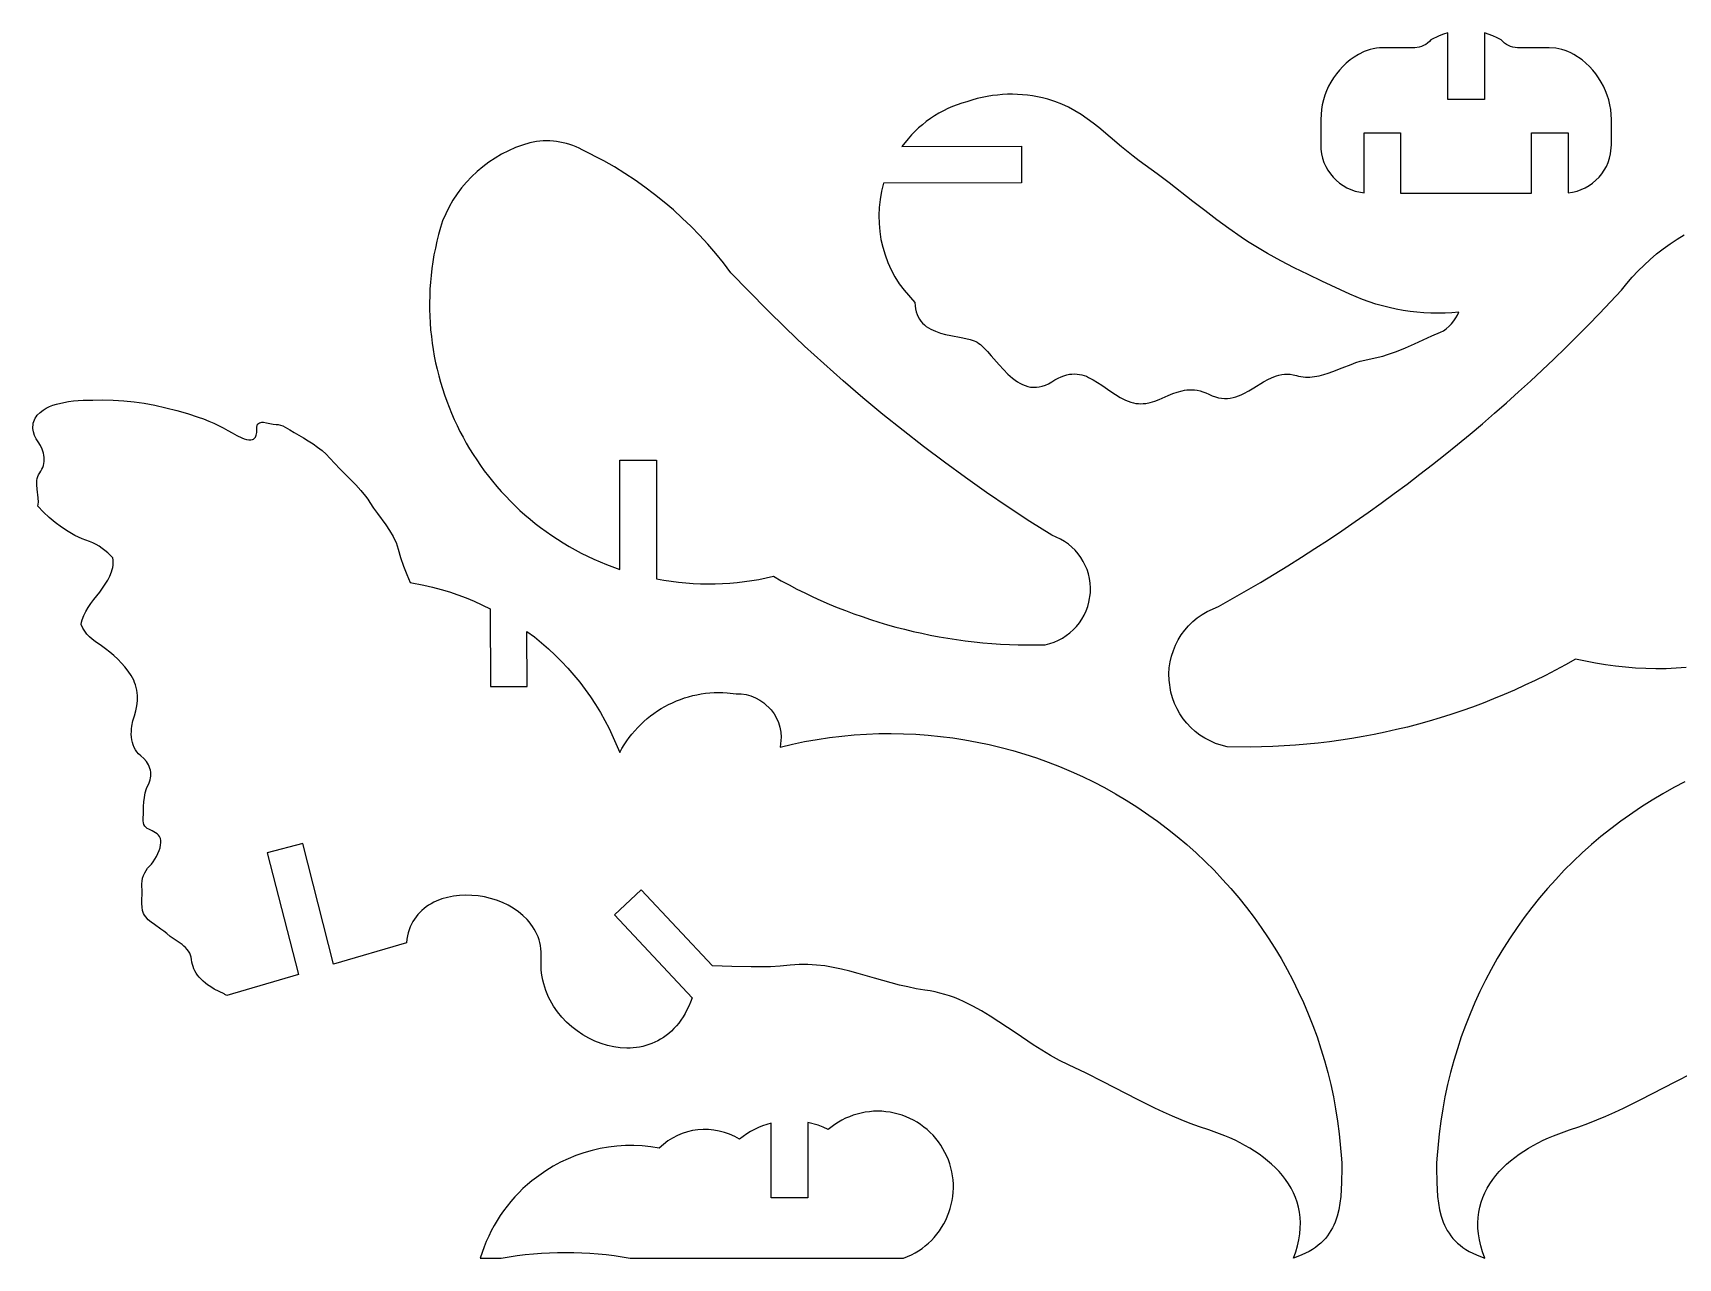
# Model space of a CAD drawing. Extents: x -20.3 to 46.2, y -10.8 to 25.4.
# Drawn here: x -19.84 to 2.79, y 8.14 to 25 of the extents above; entities that cross this region are included whole.
import ezdxf

# ---------------------------------------------------------------- set-up
doc = ezdxf.new("R2010")
doc.units = 0

msp = doc.modelspace()

# ---------------------------------------------------------------- linework, layer by layer
for points in [[(0.125, 24.08), (-0.379, 24.08), (-0.379, 24.998), (-0.439, 24.979), (-0.498, 24.957), (-0.61, 24.901), (-0.632, 24.878), (-0.657, 24.858), (-0.683, 24.84), (-0.711, 24.824), (-0.74, 24.812), (-0.771, 24.802), (-0.834, 24.792), (-1.273, 24.792), (-1.317, 24.791), (-1.361, 24.786), (-1.404, 24.779), (-1.447, 24.769), (-1.488, 24.756), (-1.529, 24.741), (-1.608, 24.701), (-1.667, 24.665), (-1.722, 24.625), (-1.775, 24.581), (-1.824, 24.535), (-1.87, 24.486), (-1.912, 24.434), (-1.951, 24.379), (-1.987, 24.322), (-2.018, 24.263), (-2.046, 24.202), (-2.07, 24.139), (-2.09, 24.075), (-2.106, 24.009), (-2.117, 23.942), (-2.127, 23.805), (-2.127, 23.459), (-2.124, 23.396), (-2.116, 23.334), (-2.101, 23.274), (-2.082, 23.216), (-2.057, 23.161), (-2.028, 23.109), (-1.994, 23.059), (-1.956, 23.013), (-1.914, 22.97), (-1.869, 22.932), (-1.82, 22.897), (-1.767, 22.867), (-1.712, 22.841), (-1.654, 22.821), (-1.531, 22.796), (-1.531, 23.624), (-1.027, 23.624), (-1.027, 22.792), (0.773, 22.792), (0.773, 23.624), (1.277, 23.624), (1.277, 22.796), (1.339, 22.806), (1.4, 22.821), (1.458, 22.841), (1.513, 22.867), (1.565, 22.897), (1.614, 22.932), (1.66, 22.97), (1.702, 23.013), (1.74, 23.059), (1.773, 23.109), (1.803, 23.161), (1.827, 23.216), (1.847, 23.274), (1.861, 23.334), (1.873, 23.459), (1.873, 23.805), (1.87, 23.874), (1.863, 23.942), (1.851, 24.009), (1.835, 24.075), (1.816, 24.139), (1.792, 24.202), (1.764, 24.263), (1.732, 24.322), (1.697, 24.379), (1.658, 24.434), (1.615, 24.486), (1.569, 24.535), (1.52, 24.581), (1.468, 24.625), (1.354, 24.701), (1.315, 24.722), (1.275, 24.741), (1.234, 24.756), (1.192, 24.769), (1.149, 24.779), (1.106, 24.786), (1.018, 24.792), (0.579, 24.792), (0.547, 24.796), (0.516, 24.802), (0.486, 24.812), (0.456, 24.824), (0.428, 24.84), (0.402, 24.858), (0.355, 24.901), (0.3, 24.931), (0.243, 24.957), (0.125, 24.998), (0.125, 24.08)], [(-7.892, 23.433), (-6.245, 23.439), (-6.243, 22.935), (-8.14, 22.928), (-8.168, 22.818), (-8.189, 22.707), (-8.201, 22.596), (-8.206, 22.485), (-8.204, 22.374), (-8.194, 22.264), (-8.177, 22.156), (-8.152, 22.048), (-8.121, 21.943), (-8.082, 21.84), (-8.037, 21.739), (-7.985, 21.641), (-7.926, 21.547), (-7.86, 21.457), (-7.709, 21.288), (-7.707, 21.242), (-7.702, 21.199), (-7.693, 21.16), (-7.681, 21.123), (-7.666, 21.089), (-7.648, 21.058), (-7.628, 21.03), (-7.605, 21.004), (-7.58, 20.98), (-7.553, 20.959), (-7.524, 20.94), (-7.493, 20.922), (-7.461, 20.906), (-7.428, 20.892), (-7.359, 20.868), (-7.288, 20.848), (-7.215, 20.832), (-7.075, 20.805), (-7.009, 20.792), (-6.949, 20.777), (-6.897, 20.761), (-6.873, 20.751), (-6.853, 20.741), (-6.831, 20.726), (-6.808, 20.709), (-6.761, 20.666), (-6.712, 20.615), (-6.661, 20.556), (-6.551, 20.428), (-6.493, 20.364), (-6.431, 20.303), (-6.367, 20.246), (-6.333, 20.221), (-6.299, 20.197), (-6.265, 20.177), (-6.229, 20.159), (-6.193, 20.144), (-6.156, 20.132), (-6.118, 20.124), (-6.079, 20.121), (-6.039, 20.121), (-5.999, 20.126), (-5.957, 20.136), (-5.915, 20.151), (-5.872, 20.171), (-5.828, 20.197), (-5.784, 20.225), (-5.741, 20.248), (-5.7, 20.266), (-5.661, 20.281), (-5.622, 20.293), (-5.585, 20.3), (-5.549, 20.304), (-5.514, 20.306), (-5.48, 20.304), (-5.446, 20.299), (-5.414, 20.292), (-5.382, 20.283), (-5.351, 20.272), (-5.32, 20.258), (-5.259, 20.226), (-5.199, 20.189), (-5.139, 20.149), (-5.016, 20.063), (-4.952, 20.021), (-4.885, 19.981), (-4.814, 19.946), (-4.777, 19.931), (-4.739, 19.917), (-4.703, 19.907), (-4.669, 19.9), (-4.634, 19.896), (-4.601, 19.895), (-4.568, 19.896), (-4.535, 19.899), (-4.472, 19.912), (-4.409, 19.931), (-4.348, 19.955), (-4.225, 20.008), (-4.163, 20.034), (-4.1, 20.056), (-4.035, 20.074), (-4.001, 20.081), (-3.968, 20.085), (-3.933, 20.088), (-3.898, 20.088), (-3.862, 20.086), (-3.825, 20.08), (-3.787, 20.072), (-3.748, 20.06), (-3.708, 20.045), (-3.667, 20.026), (-3.621, 20.005), (-3.576, 19.989), (-3.533, 19.977), (-3.491, 19.97), (-3.45, 19.967), (-3.41, 19.968), (-3.371, 19.972), (-3.333, 19.98), (-3.295, 19.99), (-3.259, 20.002), (-3.223, 20.017), (-3.187, 20.034), (-3.118, 20.071), (-3.049, 20.113), (-2.913, 20.197), (-2.844, 20.235), (-2.773, 20.267), (-2.737, 20.28), (-2.701, 20.29), (-2.663, 20.298), (-2.625, 20.302), (-2.586, 20.304), (-2.546, 20.301), (-2.505, 20.294), (-2.462, 20.284), (-2.431, 20.275), (-2.4, 20.269), (-2.338, 20.262), (-2.275, 20.262), (-2.213, 20.269), (-2.149, 20.281), (-2.086, 20.297), (-2.023, 20.316), (-1.96, 20.339), (-1.833, 20.388), (-1.707, 20.437), (-1.645, 20.46), (-1.582, 20.479), (-1.52, 20.496), (-1.459, 20.508), (-1.397, 20.52), (-1.335, 20.534), (-1.272, 20.551), (-1.21, 20.571), (-1.085, 20.615), (-0.961, 20.666), (-0.837, 20.72), (-0.716, 20.775), (-0.596, 20.829), (-0.479, 20.88), (-0.438, 20.9), (-0.399, 20.927), (-0.362, 20.96), (-0.327, 20.996), (-0.296, 21.035), (-0.268, 21.075), (-0.244, 21.115), (-0.225, 21.155), (-0.321, 21.146), (-0.417, 21.141), (-0.514, 21.139), (-0.61, 21.141), (-0.706, 21.145), (-0.803, 21.153), (-0.898, 21.164), (-0.994, 21.179), (-1.089, 21.196), (-1.183, 21.217), (-1.276, 21.24), (-1.369, 21.267), (-1.461, 21.296), (-1.551, 21.329), (-1.64, 21.365), (-1.728, 21.403), (-2.111, 21.58), (-2.301, 21.671), (-2.49, 21.764), (-2.676, 21.862), (-2.861, 21.964), (-3.042, 22.071), (-3.132, 22.127), (-3.22, 22.185), (-3.391, 22.304), (-3.558, 22.427), (-3.722, 22.552), (-3.885, 22.68), (-4.211, 22.935), (-4.376, 23.059), (-4.543, 23.179), (-4.626, 23.239), (-4.707, 23.302), (-4.866, 23.432), (-5.022, 23.564), (-5.178, 23.694), (-5.258, 23.757), (-5.34, 23.817), (-5.423, 23.873), (-5.508, 23.926), (-5.597, 23.974), (-5.688, 24.017), (-5.783, 24.054), (-5.883, 24.085), (-5.953, 24.103), (-6.022, 24.118), (-6.092, 24.13), (-6.161, 24.14), (-6.23, 24.147), (-6.299, 24.152), (-6.368, 24.154), (-6.436, 24.153), (-6.505, 24.149), (-6.575, 24.143), (-6.644, 24.135), (-6.714, 24.123), (-6.784, 24.109), (-6.854, 24.093), (-6.925, 24.073), (-6.996, 24.051), (-7.063, 24.031), (-7.129, 24.009), (-7.194, 23.984), (-7.257, 23.956), (-7.319, 23.925), (-7.38, 23.892), (-7.439, 23.856), (-7.497, 23.818), (-7.553, 23.778), (-7.607, 23.735), (-7.659, 23.69), (-7.71, 23.643), (-7.758, 23.594), (-7.805, 23.542), (-7.892, 23.433)], [(-11.768, 19.117), (-11.264, 19.117), (-11.264, 17.484), (-11.164, 17.466), (-11.063, 17.451), (-10.963, 17.439), (-10.862, 17.429), (-10.761, 17.422), (-10.66, 17.418), (-10.559, 17.416), (-10.458, 17.417), (-10.358, 17.42), (-10.257, 17.427), (-10.156, 17.436), (-10.056, 17.447), (-9.955, 17.461), (-9.856, 17.478), (-9.657, 17.52), (-9.55, 17.46), (-9.442, 17.401), (-9.334, 17.345), (-9.224, 17.291), (-9.114, 17.238), (-9.003, 17.188), (-8.891, 17.139), (-8.778, 17.092), (-8.665, 17.048), (-8.551, 17.005), (-8.436, 16.965), (-8.321, 16.926), (-8.205, 16.889), (-8.088, 16.854), (-7.971, 16.822), (-7.854, 16.791), (-7.736, 16.762), (-7.617, 16.736), (-7.498, 16.711), (-7.378, 16.689), (-7.258, 16.668), (-7.138, 16.65), (-7.017, 16.633), (-6.896, 16.619), (-6.775, 16.606), (-6.654, 16.596), (-6.532, 16.588), (-6.41, 16.582), (-6.288, 16.578), (-6.165, 16.576), (-5.92, 16.579), (-5.856, 16.595), (-5.795, 16.615), (-5.736, 16.641), (-5.68, 16.671), (-5.627, 16.705), (-5.577, 16.744), (-5.53, 16.786), (-5.487, 16.831), (-5.447, 16.88), (-5.412, 16.932), (-5.381, 16.987), (-5.354, 17.045), (-5.332, 17.104), (-5.315, 17.166), (-5.296, 17.295), (-5.295, 17.361), (-5.299, 17.426), (-5.308, 17.489), (-5.323, 17.552), (-5.342, 17.612), (-5.366, 17.67), (-5.394, 17.726), (-5.427, 17.78), (-5.464, 17.83), (-5.506, 17.878), (-5.55, 17.922), (-5.599, 17.963), (-5.651, 18), (-5.706, 18.032), (-5.826, 18.084), (-6.128, 18.276), (-6.428, 18.472), (-6.723, 18.674), (-7.016, 18.88), (-7.305, 19.09), (-7.59, 19.305), (-7.872, 19.525), (-8.151, 19.749), (-8.426, 19.977), (-8.697, 20.21), (-8.964, 20.447), (-9.228, 20.689), (-9.488, 20.935), (-9.744, 21.185), (-10.243, 21.697), (-10.345, 21.832), (-10.45, 21.962), (-10.56, 22.089), (-10.673, 22.213), (-10.79, 22.333), (-10.91, 22.449), (-11.033, 22.562), (-11.161, 22.67), (-11.291, 22.775), (-11.424, 22.876), (-11.561, 22.972), (-11.701, 23.065), (-11.843, 23.153), (-11.988, 23.236), (-12.287, 23.391), (-12.329, 23.412), (-12.371, 23.431), (-12.415, 23.448), (-12.459, 23.463), (-12.503, 23.476), (-12.548, 23.487), (-12.593, 23.496), (-12.639, 23.503), (-12.684, 23.508), (-12.731, 23.511), (-12.777, 23.512), (-12.823, 23.511), (-12.869, 23.508), (-12.915, 23.503), (-13.007, 23.487), (-13.109, 23.455), (-13.207, 23.419), (-13.303, 23.376), (-13.396, 23.329), (-13.486, 23.276), (-13.572, 23.219), (-13.655, 23.157), (-13.734, 23.09), (-13.81, 23.019), (-13.881, 22.943), (-13.948, 22.864), (-14.01, 22.781), (-14.067, 22.694), (-14.12, 22.603), (-14.21, 22.412), (-14.238, 22.318), (-14.264, 22.224), (-14.287, 22.13), (-14.308, 22.036), (-14.327, 21.942), (-14.342, 21.848), (-14.356, 21.754), (-14.367, 21.66), (-14.376, 21.566), (-14.382, 21.472), (-14.386, 21.378), (-14.388, 21.285), (-14.388, 21.192), (-14.385, 21.099), (-14.38, 21.006), (-14.373, 20.914), (-14.363, 20.822), (-14.352, 20.73), (-14.338, 20.639), (-14.322, 20.549), (-14.304, 20.459), (-14.284, 20.369), (-14.261, 20.281), (-14.237, 20.192), (-14.21, 20.105), (-14.182, 20.018), (-14.151, 19.932), (-14.119, 19.847), (-14.084, 19.763), (-14.048, 19.679), (-14.009, 19.596), (-13.969, 19.515), (-13.927, 19.434), (-13.882, 19.354), (-13.836, 19.276), (-13.788, 19.198), (-13.739, 19.122), (-13.687, 19.046), (-13.634, 18.972), (-13.578, 18.9), (-13.522, 18.828), (-13.463, 18.758), (-13.402, 18.689), (-13.34, 18.621), (-13.276, 18.555), (-13.211, 18.49), (-13.144, 18.427), (-13.075, 18.365), (-13.005, 18.305), (-12.933, 18.247), (-12.859, 18.19), (-12.784, 18.135), (-12.707, 18.081), (-12.629, 18.029), (-12.549, 17.979), (-12.468, 17.931), (-12.386, 17.885), (-12.302, 17.84), (-12.216, 17.798), (-12.129, 17.757), (-12.041, 17.719), (-11.951, 17.682), (-11.768, 17.616), (-11.768, 19.117)], [(-15.707, 12.183), (-16.133, 13.842), (-16.621, 13.717), (-16.191, 12.04), (-17.175, 11.75), (-17.202, 11.767), (-17.215, 11.773), (-17.283, 11.805), (-17.349, 11.841), (-17.396, 11.869), (-17.441, 11.899), (-17.472, 11.923), (-17.503, 11.949), (-17.531, 11.976), (-17.558, 12.005), (-17.579, 12.032), (-17.598, 12.059), (-17.615, 12.089), (-17.629, 12.119), (-17.641, 12.149), (-17.65, 12.179), (-17.657, 12.212), (-17.661, 12.245), (-17.666, 12.278), (-17.675, 12.308), (-17.688, 12.336), (-17.704, 12.363), (-17.723, 12.387), (-17.745, 12.41), (-17.768, 12.432), (-17.793, 12.452), (-17.846, 12.491), (-17.901, 12.528), (-17.955, 12.565), (-18.003, 12.603), (-18.043, 12.636), (-18.086, 12.666), (-18.174, 12.728), (-18.218, 12.76), (-18.258, 12.795), (-18.293, 12.834), (-18.309, 12.856), (-18.323, 12.878), (-18.336, 12.923), (-18.342, 12.969), (-18.344, 13.016), (-18.344, 13.063), (-18.34, 13.157), (-18.34, 13.204), (-18.344, 13.25), (-18.346, 13.289), (-18.343, 13.327), (-18.335, 13.366), (-18.323, 13.404), (-18.307, 13.44), (-18.288, 13.474), (-18.266, 13.505), (-18.242, 13.532), (-18.215, 13.561), (-18.19, 13.593), (-18.166, 13.628), (-18.144, 13.666), (-18.125, 13.705), (-18.109, 13.745), (-18.096, 13.785), (-18.088, 13.827), (-18.085, 13.852), (-18.085, 13.886), (-18.091, 13.914), (-18.101, 13.938), (-18.116, 13.959), (-18.135, 13.976), (-18.156, 13.991), (-18.202, 14.016), (-18.25, 14.039), (-18.271, 14.052), (-18.29, 14.067), (-18.306, 14.084), (-18.318, 14.104), (-18.325, 14.128), (-18.327, 14.156), (-18.323, 14.289), (-18.321, 14.353), (-18.318, 14.416), (-18.311, 14.478), (-18.298, 14.539), (-18.28, 14.601), (-18.267, 14.632), (-18.252, 14.663), (-18.24, 14.69), (-18.231, 14.718), (-18.225, 14.745), (-18.221, 14.772), (-18.221, 14.799), (-18.223, 14.825), (-18.227, 14.851), (-18.234, 14.877), (-18.244, 14.901), (-18.255, 14.926), (-18.268, 14.949), (-18.284, 14.971), (-18.32, 15.013), (-18.362, 15.051), (-18.39, 15.076), (-18.414, 15.103), (-18.434, 15.133), (-18.451, 15.165), (-18.465, 15.199), (-18.476, 15.234), (-18.483, 15.271), (-18.488, 15.308), (-18.491, 15.346), (-18.49, 15.384), (-18.488, 15.422), (-18.483, 15.46), (-18.469, 15.533), (-18.447, 15.601), (-18.427, 15.667), (-18.413, 15.736), (-18.406, 15.808), (-18.407, 15.881), (-18.411, 15.918), (-18.416, 15.954), (-18.423, 15.99), (-18.433, 16.025), (-18.445, 16.059), (-18.458, 16.093), (-18.475, 16.125), (-18.493, 16.156), (-18.534, 16.215), (-18.579, 16.273), (-18.627, 16.327), (-18.677, 16.379), (-18.731, 16.429), (-18.786, 16.476), (-18.844, 16.52), (-18.903, 16.562), (-18.987, 16.621), (-19.028, 16.653), (-19.066, 16.686), (-19.101, 16.723), (-19.132, 16.764), (-19.159, 16.808), (-19.181, 16.858), (-19.175, 16.889), (-19.167, 16.92), (-19.145, 16.979), (-19.117, 17.036), (-19.084, 17.091), (-19.047, 17.146), (-19.008, 17.199), (-18.926, 17.304), (-18.886, 17.357), (-18.849, 17.411), (-18.815, 17.466), (-18.786, 17.523), (-18.763, 17.582), (-18.754, 17.612), (-18.747, 17.643), (-18.742, 17.675), (-18.74, 17.707), (-18.74, 17.74), (-18.743, 17.774), (-18.815, 17.843), (-18.853, 17.875), (-18.892, 17.905), (-18.933, 17.933), (-18.976, 17.958), (-19.02, 17.979), (-19.066, 17.997), (-19.118, 18.016), (-19.168, 18.036), (-19.266, 18.083), (-19.361, 18.136), (-19.452, 18.195), (-19.539, 18.26), (-19.621, 18.33), (-19.7, 18.405), (-19.775, 18.485), (-19.771, 18.513), (-19.769, 18.541), (-19.771, 18.6), (-19.786, 18.721), (-19.791, 18.781), (-19.791, 18.81), (-19.789, 18.839), (-19.784, 18.866), (-19.777, 18.893), (-19.766, 18.918), (-19.751, 18.942), (-19.734, 18.967), (-19.721, 18.993), (-19.71, 19.019), (-19.701, 19.046), (-19.695, 19.073), (-19.692, 19.101), (-19.691, 19.129), (-19.692, 19.157), (-19.695, 19.185), (-19.7, 19.213), (-19.708, 19.24), (-19.717, 19.268), (-19.742, 19.321), (-19.773, 19.371), (-19.801, 19.414), (-19.822, 19.46), (-19.837, 19.507), (-19.844, 19.555), (-19.845, 19.578), (-19.843, 19.602), (-19.84, 19.626), (-19.834, 19.649), (-19.825, 19.672), (-19.814, 19.694), (-19.8, 19.716), (-19.784, 19.737), (-19.746, 19.775), (-19.705, 19.808), (-19.662, 19.834), (-19.617, 19.856), (-19.57, 19.873), (-19.521, 19.888), (-19.421, 19.912), (-19.354, 19.924), (-19.287, 19.933), (-19.22, 19.94), (-19.153, 19.943), (-19.019, 19.946), (-18.886, 19.947), (-18.742, 19.945), (-18.596, 19.937), (-18.452, 19.923), (-18.382, 19.913), (-18.313, 19.901), (-18.166, 19.873), (-18.017, 19.84), (-17.866, 19.802), (-17.716, 19.76), (-17.569, 19.712), (-17.497, 19.685), (-17.426, 19.657), (-17.357, 19.628), (-17.29, 19.596), (-17.225, 19.563), (-17.162, 19.528), (-17.104, 19.494), (-17.039, 19.458), (-16.971, 19.426), (-16.938, 19.413), (-16.905, 19.404), (-16.875, 19.399), (-16.847, 19.398), (-16.822, 19.404), (-16.811, 19.409), (-16.801, 19.416), (-16.792, 19.424), (-16.784, 19.435), (-16.777, 19.447), (-16.772, 19.462), (-16.765, 19.498), (-16.765, 19.543), (-16.765, 19.572), (-16.76, 19.594), (-16.753, 19.612), (-16.742, 19.625), (-16.728, 19.633), (-16.711, 19.638), (-16.693, 19.64), (-16.673, 19.639), (-16.63, 19.633), (-16.584, 19.623), (-16.54, 19.615), (-16.5, 19.611), (-16.469, 19.609), (-16.437, 19.601), (-16.404, 19.589), (-16.372, 19.573), (-16.309, 19.537), (-16.25, 19.5), (-16.122, 19.424), (-16.056, 19.385), (-15.991, 19.343), (-15.927, 19.299), (-15.867, 19.252), (-15.811, 19.202), (-15.76, 19.147), (-15.693, 19.071), (-15.622, 18.997), (-15.474, 18.852), (-15.401, 18.778), (-15.332, 18.702), (-15.268, 18.622), (-15.239, 18.581), (-15.211, 18.538), (-15.16, 18.46), (-15.105, 18.383), (-14.991, 18.229), (-14.937, 18.15), (-14.889, 18.069), (-14.868, 18.027), (-14.849, 17.984), (-14.833, 17.94), (-14.82, 17.895), (-14.786, 17.777), (-14.746, 17.661), (-14.701, 17.547), (-14.653, 17.434), (-14.465, 17.399), (-14.347, 17.371), (-14.229, 17.34), (-14.113, 17.305), (-13.998, 17.266), (-13.884, 17.223), (-13.772, 17.177), (-13.552, 17.073), (-13.55, 16.004), (-13.046, 16.005), (-13.048, 16.762), (-12.946, 16.686), (-12.848, 16.606), (-12.753, 16.523), (-12.66, 16.436), (-12.571, 16.347), (-12.485, 16.255), (-12.402, 16.16), (-12.322, 16.063), (-12.246, 15.963), (-12.173, 15.86), (-12.103, 15.755), (-12.037, 15.647), (-11.975, 15.538), (-11.916, 15.426), (-11.771, 15.097), (-11.741, 15.151), (-11.709, 15.203), (-11.675, 15.254), (-11.64, 15.303), (-11.603, 15.35), (-11.564, 15.396), (-11.524, 15.44), (-11.482, 15.483), (-11.438, 15.523), (-11.394, 15.562), (-11.347, 15.599), (-11.3, 15.634), (-11.251, 15.667), (-11.201, 15.699), (-11.15, 15.728), (-11.098, 15.756), (-11.045, 15.781), (-10.991, 15.805), (-10.936, 15.826), (-10.881, 15.846), (-10.824, 15.863), (-10.767, 15.878), (-10.709, 15.891), (-10.651, 15.902), (-10.592, 15.91), (-10.532, 15.916), (-10.472, 15.92), (-10.412, 15.922), (-10.352, 15.921), (-10.291, 15.918), (-10.169, 15.904), (-10.1, 15.902), (-10.032, 15.892), (-9.966, 15.875), (-9.903, 15.85), (-9.843, 15.818), (-9.787, 15.78), (-9.688, 15.685), (-9.647, 15.629), (-9.613, 15.569), (-9.587, 15.507), (-9.567, 15.442), (-9.555, 15.375), (-9.551, 15.307), (-9.565, 15.171), (-9.396, 15.21), (-9.227, 15.245), (-9.057, 15.275), (-8.887, 15.301), (-8.717, 15.321), (-8.547, 15.337), (-8.376, 15.349), (-8.206, 15.355), (-8.036, 15.357), (-7.866, 15.354), (-7.696, 15.347), (-7.527, 15.335), (-7.358, 15.318), (-7.19, 15.297), (-7.022, 15.271), (-6.855, 15.24), (-6.69, 15.206), (-6.525, 15.166), (-6.361, 15.122), (-6.198, 15.074), (-6.037, 15.021), (-5.877, 14.964), (-5.719, 14.902), (-5.562, 14.836), (-5.406, 14.766), (-5.253, 14.691), (-5.101, 14.612), (-4.951, 14.528), (-4.803, 14.441), (-4.658, 14.348), (-4.373, 14.152), (-4.235, 14.047), (-4.1, 13.939), (-3.968, 13.828), (-3.84, 13.713), (-3.716, 13.596), (-3.595, 13.475), (-3.477, 13.35), (-3.364, 13.223), (-3.253, 13.094), (-3.147, 12.961), (-3.044, 12.826), (-2.946, 12.688), (-2.851, 12.547), (-2.76, 12.404), (-2.673, 12.259), (-2.59, 12.111), (-2.51, 11.961), (-2.436, 11.809), (-2.365, 11.655), (-2.298, 11.499), (-2.236, 11.341), (-2.178, 11.181), (-2.124, 11.02), (-2.075, 10.857), (-2.03, 10.692), (-1.989, 10.527), (-1.953, 10.359), (-1.922, 10.191), (-1.895, 10.021), (-1.873, 9.85), (-1.843, 9.505), (-1.838, 9.443), (-1.836, 9.38), (-1.84, 9.178), (-1.845, 9.08), (-1.852, 8.985), (-1.863, 8.892), (-1.879, 8.802), (-1.901, 8.716), (-1.914, 8.674), (-1.929, 8.633), (-1.946, 8.593), (-1.965, 8.554), (-1.986, 8.516), (-2.009, 8.48), (-2.034, 8.444), (-2.062, 8.41), (-2.093, 8.376), (-2.126, 8.344), (-2.162, 8.314), (-2.201, 8.284), (-2.242, 8.256), (-2.287, 8.23), (-2.335, 8.205), (-2.387, 8.181), (-2.442, 8.159), (-2.5, 8.138), (-2.47, 8.224), (-2.445, 8.308), (-2.427, 8.39), (-2.414, 8.471), (-2.408, 8.549), (-2.406, 8.625), (-2.41, 8.698), (-2.42, 8.77), (-2.434, 8.84), (-2.452, 8.908), (-2.476, 8.974), (-2.503, 9.038), (-2.535, 9.1), (-2.571, 9.16), (-2.61, 9.218), (-2.654, 9.274), (-2.7, 9.328), (-2.75, 9.38), (-2.802, 9.43), (-2.857, 9.478), (-2.915, 9.524), (-2.976, 9.568), (-3.038, 9.61), (-3.103, 9.65), (-3.169, 9.688), (-3.237, 9.724), (-3.306, 9.759), (-3.377, 9.791), (-3.448, 9.822), (-3.521, 9.85), (-3.667, 9.901), (-3.795, 9.944), (-3.921, 9.991), (-4.045, 10.04), (-4.168, 10.093), (-4.289, 10.147), (-4.41, 10.203), (-4.647, 10.32), (-5.119, 10.562), (-5.356, 10.682), (-5.595, 10.796), (-5.721, 10.858), (-5.844, 10.925), (-5.965, 10.998), (-6.084, 11.074), (-6.319, 11.233), (-6.554, 11.391), (-6.673, 11.467), (-6.793, 11.539), (-6.915, 11.607), (-7.04, 11.668), (-7.103, 11.696), (-7.167, 11.722), (-7.232, 11.746), (-7.298, 11.767), (-7.365, 11.786), (-7.433, 11.803), (-7.502, 11.816), (-7.573, 11.827), (-7.692, 11.845), (-7.809, 11.869), (-7.924, 11.896), (-8.039, 11.926), (-8.266, 11.991), (-8.492, 12.056), (-8.605, 12.087), (-8.718, 12.114), (-8.833, 12.138), (-8.948, 12.158), (-9.065, 12.171), (-9.183, 12.178), (-9.243, 12.179), (-9.303, 12.177), (-9.364, 12.174), (-9.425, 12.168), (-9.562, 12.155), (-9.697, 12.148), (-9.832, 12.144), (-9.965, 12.144), (-10.23, 12.15), (-10.494, 12.159), (-11.474, 13.207), (-11.842, 12.864), (-10.774, 11.721), (-10.799, 11.662), (-10.822, 11.607), (-10.846, 11.555), (-10.872, 11.505), (-10.9, 11.458), (-10.929, 11.414), (-10.96, 11.372), (-10.992, 11.333), (-11.025, 11.297), (-11.059, 11.263), (-11.095, 11.231), (-11.132, 11.202), (-11.169, 11.175), (-11.208, 11.151), (-11.247, 11.128), (-11.287, 11.109), (-11.328, 11.091), (-11.37, 11.076), (-11.412, 11.063), (-11.455, 11.052), (-11.498, 11.043), (-11.541, 11.036), (-11.585, 11.032), (-11.629, 11.029), (-11.674, 11.029), (-11.763, 11.033), (-11.852, 11.045), (-11.941, 11.065), (-12.028, 11.092), (-12.114, 11.125), (-12.198, 11.165), (-12.279, 11.211), (-12.357, 11.264), (-12.431, 11.322), (-12.502, 11.385), (-12.567, 11.454), (-12.627, 11.527), (-12.681, 11.606), (-12.729, 11.688), (-12.75, 11.731), (-12.77, 11.775), (-12.787, 11.82), (-12.803, 11.866), (-12.817, 11.913), (-12.829, 11.961), (-12.838, 12.009), (-12.846, 12.058), (-12.851, 12.108), (-12.854, 12.159), (-12.854, 12.211), (-12.852, 12.263), (-12.85, 12.308), (-12.852, 12.352), (-12.855, 12.396), (-12.862, 12.438), (-12.87, 12.479), (-12.881, 12.518), (-12.895, 12.557), (-12.91, 12.595), (-12.928, 12.631), (-12.947, 12.666), (-12.969, 12.701), (-12.992, 12.733), (-13.017, 12.765), (-13.044, 12.796), (-13.102, 12.853), (-13.166, 12.905), (-13.235, 12.952), (-13.308, 12.994), (-13.386, 13.031), (-13.466, 13.062), (-13.549, 13.088), (-13.633, 13.108), (-13.719, 13.122), (-13.805, 13.13), (-13.891, 13.132), (-13.976, 13.129), (-14.06, 13.119), (-14.141, 13.102), (-14.22, 13.08), (-14.295, 13.051), (-14.331, 13.034), (-14.366, 13.015), (-14.4, 12.994), (-14.432, 12.972), (-14.463, 12.949), (-14.493, 12.923), (-14.521, 12.896), (-14.548, 12.867), (-14.572, 12.836), (-14.595, 12.804), (-14.617, 12.769), (-14.636, 12.733), (-14.653, 12.695), (-14.668, 12.656), (-14.681, 12.614), (-14.692, 12.571), (-14.7, 12.525), (-14.706, 12.478), (-15.707, 12.183)], [(-9.687, 8.969), (-9.687, 9.995), (-9.747, 9.978), (-9.805, 9.958), (-9.862, 9.935), (-9.917, 9.908), (-9.971, 9.879), (-10.023, 9.847), (-10.122, 9.773), (-10.189, 9.811), (-10.259, 9.843), (-10.329, 9.868), (-10.402, 9.887), (-10.475, 9.9), (-10.548, 9.907), (-10.622, 9.908), (-10.695, 9.903), (-10.768, 9.892), (-10.84, 9.876), (-10.91, 9.853), (-10.978, 9.824), (-11.045, 9.79), (-11.109, 9.75), (-11.227, 9.653), (-11.344, 9.671), (-11.461, 9.683), (-11.578, 9.688), (-11.694, 9.686), (-11.81, 9.679), (-11.925, 9.665), (-12.04, 9.645), (-12.152, 9.619), (-12.264, 9.588), (-12.373, 9.55), (-12.481, 9.506), (-12.586, 9.457), (-12.689, 9.401), (-12.789, 9.341), (-12.979, 9.202), (-13.042, 9.149), (-13.102, 9.095), (-13.16, 9.038), (-13.215, 8.979), (-13.269, 8.918), (-13.32, 8.855), (-13.368, 8.79), (-13.415, 8.724), (-13.458, 8.656), (-13.499, 8.586), (-13.538, 8.515), (-13.574, 8.442), (-13.607, 8.368), (-13.637, 8.293), (-13.689, 8.138), (-13.401, 8.138), (-13.291, 8.157), (-13.181, 8.173), (-13.07, 8.186), (-12.959, 8.197), (-12.848, 8.206), (-12.737, 8.212), (-12.626, 8.216), (-12.514, 8.217), (-12.403, 8.216), (-12.292, 8.212), (-12.181, 8.206), (-12.07, 8.197), (-11.959, 8.186), (-11.848, 8.173), (-11.628, 8.138), (-7.865, 8.138), (-7.811, 8.159), (-7.759, 8.184), (-7.708, 8.21), (-7.659, 8.24), (-7.612, 8.272), (-7.567, 8.306), (-7.524, 8.343), (-7.483, 8.382), (-7.445, 8.423), (-7.408, 8.467), (-7.374, 8.512), (-7.342, 8.559), (-7.313, 8.608), (-7.286, 8.659), (-7.242, 8.765), (-7.224, 8.82), (-7.209, 8.875), (-7.197, 8.931), (-7.188, 8.987), (-7.183, 9.044), (-7.18, 9.101), (-7.181, 9.157), (-7.185, 9.214), (-7.192, 9.27), (-7.201, 9.326), (-7.214, 9.381), (-7.23, 9.435), (-7.249, 9.489), (-7.271, 9.542), (-7.324, 9.644), (-7.354, 9.693), (-7.387, 9.74), (-7.423, 9.785), (-7.46, 9.828), (-7.5, 9.868), (-7.542, 9.907), (-7.586, 9.942), (-7.632, 9.976), (-7.679, 10.007), (-7.728, 10.035), (-7.779, 10.06), (-7.831, 10.083), (-7.885, 10.103), (-7.939, 10.12), (-8.052, 10.145), (-8.109, 10.153), (-8.166, 10.158), (-8.223, 10.159), (-8.28, 10.158), (-8.337, 10.153), (-8.393, 10.145), (-8.449, 10.134), (-8.503, 10.121), (-8.558, 10.104), (-8.611, 10.084), (-8.663, 10.062), (-8.714, 10.036), (-8.763, 10.008), (-8.811, 9.977), (-8.902, 9.907), (-8.97, 9.939), (-9.04, 9.966), (-9.183, 10.006), (-9.183, 8.969), (-9.687, 8.969)]]:
    msp.add_lwpolyline(points, close=True)
for points in [[(2.902, 16.263), (2.763, 16.254), (2.624, 16.249), (2.485, 16.248), (2.345, 16.25), (2.206, 16.257), (2.067, 16.268), (1.929, 16.283), (1.79, 16.301), (1.652, 16.324), (1.378, 16.381), (1.241, 16.304), (1.103, 16.229), (0.964, 16.157), (0.823, 16.087), (0.682, 16.02), (0.539, 15.955), (0.396, 15.893), (0.252, 15.833), (0.106, 15.776), (-0.04, 15.721), (-0.187, 15.669), (-0.335, 15.619), (-0.484, 15.572), (-0.633, 15.528), (-0.783, 15.486), (-0.934, 15.446), (-1.085, 15.41), (-1.238, 15.375), (-1.39, 15.344), (-1.543, 15.315), (-1.697, 15.289), (-1.851, 15.265), (-2.006, 15.244), (-2.161, 15.225), (-2.317, 15.21), (-2.473, 15.197), (-2.629, 15.186), (-2.785, 15.178), (-2.942, 15.173), (-3.099, 15.171), (-3.413, 15.174), (-3.495, 15.195), (-3.574, 15.221), (-3.649, 15.254), (-3.721, 15.292), (-3.79, 15.336), (-3.854, 15.386), (-3.914, 15.44), (-3.969, 15.498), (-4.019, 15.561), (-4.065, 15.628), (-4.104, 15.698), (-4.139, 15.772), (-4.167, 15.848), (-4.189, 15.928), (-4.213, 16.093), (-4.215, 16.177), (-4.21, 16.26), (-4.198, 16.342), (-4.179, 16.421), (-4.154, 16.499), (-4.124, 16.574), (-4.087, 16.645), (-4.045, 16.714), (-3.997, 16.779), (-3.945, 16.84), (-3.887, 16.897), (-3.825, 16.949), (-3.758, 16.996), (-3.687, 17.038), (-3.534, 17.104), (-3.34, 17.213), (-3.148, 17.323), (-2.957, 17.436), (-2.768, 17.55), (-2.579, 17.666), (-2.392, 17.783), (-2.206, 17.903), (-2.021, 18.024), (-1.837, 18.148), (-1.655, 18.273), (-1.474, 18.399), (-1.294, 18.528), (-1.115, 18.658), (-0.938, 18.79), (-0.762, 18.924), (-0.588, 19.06), (-0.415, 19.197), (-0.243, 19.336), (-0.072, 19.477), (0.097, 19.619), (0.264, 19.764), (0.43, 19.909), (0.595, 20.057), (0.759, 20.206), (0.92, 20.357), (1.081, 20.509), (1.24, 20.663), (1.397, 20.819), (1.553, 20.976), (1.707, 21.135), (2.012, 21.457), (2.084, 21.548), (2.16, 21.637), (2.239, 21.722), (2.321, 21.803), (2.406, 21.881), (2.494, 21.956), (2.585, 22.027), (2.679, 22.095), (2.775, 22.159), (2.874, 22.219)], [(2.881, 14.691), (2.73, 14.612), (2.58, 14.528), (2.432, 14.441), (2.287, 14.348), (2.002, 14.152), (1.864, 14.047), (1.729, 13.939), (1.597, 13.828), (1.469, 13.713), (1.345, 13.596), (1.224, 13.475), (1.106, 13.35), (0.992, 13.223), (0.882, 13.094), (0.776, 12.961), (0.673, 12.826), (0.574, 12.688), (0.479, 12.547), (0.388, 12.404), (0.301, 12.259), (0.218, 12.111), (0.139, 11.961), (0.064, 11.809), (-0.006, 11.655), (-0.073, 11.499), (-0.135, 11.341), (-0.193, 11.181), (-0.247, 11.02), (-0.297, 10.857), (-0.342, 10.692), (-0.382, 10.527), (-0.418, 10.359), (-0.449, 10.191), (-0.476, 10.021), (-0.498, 9.85), (-0.529, 9.505), (-0.534, 9.443), (-0.535, 9.38), (-0.531, 9.178), (-0.527, 9.08), (-0.519, 8.985), (-0.508, 8.892), (-0.492, 8.802), (-0.47, 8.716), (-0.457, 8.674), (-0.442, 8.633), (-0.425, 8.593), (-0.406, 8.554), (-0.385, 8.516), (-0.362, 8.48), (-0.337, 8.444), (-0.309, 8.41), (-0.278, 8.376), (-0.245, 8.344), (-0.209, 8.314), (-0.171, 8.284), (-0.129, 8.256), (-0.084, 8.23), (-0.036, 8.205), (0.016, 8.181), (0.071, 8.159), (0.129, 8.138), (0.098, 8.224), (0.074, 8.308), (0.056, 8.39), (0.043, 8.471), (0.036, 8.549), (0.035, 8.625), (0.039, 8.698), (0.048, 8.77), (0.062, 8.84), (0.081, 8.908), (0.104, 8.974), (0.132, 9.038), (0.164, 9.1), (0.2, 9.16), (0.239, 9.218), (0.282, 9.274), (0.329, 9.328), (0.378, 9.38), (0.431, 9.43), (0.486, 9.478), (0.544, 9.524), (0.604, 9.568), (0.667, 9.61), (0.731, 9.65), (0.798, 9.688), (0.865, 9.724), (0.935, 9.759), (1.005, 9.791), (1.077, 9.822), (1.149, 9.85), (1.296, 9.901), (1.424, 9.944), (1.55, 9.991), (1.674, 10.04), (1.797, 10.093), (1.918, 10.147), (2.038, 10.203), (2.276, 10.32), (2.748, 10.562), (2.984, 10.682)]]:
    msp.add_lwpolyline(points)

doc.saveas('drawing.dxf')
